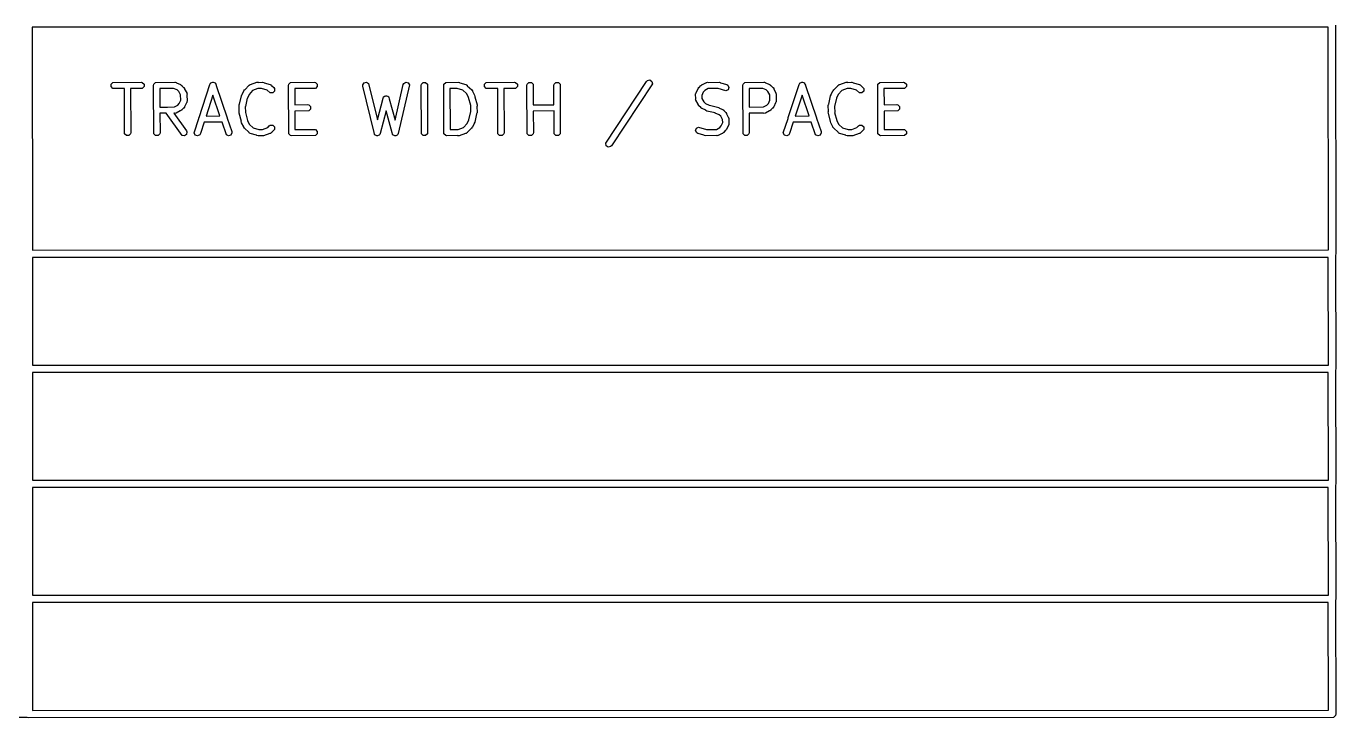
# Model space of a CAD drawing. Extents: x 138 to 258, y -115 to -93.
# Drawn here: x 236.41 to 258.1, y -114.59 to -103.14 of the extents above; entities that cross this region are included whole.
import ezdxf

# ---------------------------------------------------------------- set-up
doc = ezdxf.new("R2010")
doc.units = 0
doc.layers.add('BLACK', color=7, linetype='CONTINUOUS')

msp = doc.modelspace()

# ---------------------------------------------------------------- linework, layer by layer
at = {"layer": 'BLACK', "linetype": 'CONTINUOUS'}
for p, q in [((257.975173, -103.157271), (236.508775, -103.158578)), ((236.508775, -103.158578), (236.509853, -106.846207)), ((257.979823, -106.845103), (257.975173, -103.157271)), ((258.097326, -103.122593), (258.1021, -106.9086)), ((237.81401, -104.099579), (237.842878, -104.070711)), ((237.81401, -104.140403), (237.81401, -104.099579)), ((237.842878, -104.070711), (238.31033, -104.066651)), ((238.31033, -104.066651), (238.330742, -104.070711)), ((238.330742, -104.070711), (238.35961, -104.099579)), ((238.35961, -104.099579), (238.35961, -104.140403)), ((238.517763, -104.119991), (238.521823, -104.099579)), ((238.521823, -104.922723), (238.517763, -104.119991)), ((238.521823, -104.099579), (238.550691, -104.070711)), ((238.550691, -104.070711), (238.86913, -104.066651)), ((238.86913, -104.066651), (238.871749, -104.067172)), ((238.871749, -104.067172), (238.872911, -104.066785)), ((238.872911, -104.066785), (238.875352, -104.067888)), ((238.875352, -104.067888), (238.889542, -104.070711)), ((238.889542, -104.070711), (238.896095, -104.077264)), ((238.896095, -104.077264), (238.964017, -104.107964)), ((238.964017, -104.107964), (238.96405, -104.107965)), ((238.96405, -104.107965), (238.964083, -104.107994)), ((238.964083, -104.107994), (238.967491, -104.109535)), ((238.967491, -104.109535), (238.983932, -104.122295)), ((238.983932, -104.122295), (238.985575, -104.127225)), ((238.985575, -104.127225), (239.015656, -104.154141)), ((239.271083, -104.654185), (239.451834, -104.103123)), ((239.451834, -104.103123), (239.462141, -104.085043)), ((239.462141, -104.085043), (239.465706, -104.08326)), ((239.465706, -104.08326), (239.467489, -104.079695)), ((239.467489, -104.079695), (239.483532, -104.074347)), ((239.483532, -104.074347), (239.498656, -104.066785)), ((239.498656, -104.066785), (239.502437, -104.068045)), ((239.502437, -104.068045), (239.506218, -104.066785)), ((239.506218, -104.066785), (239.521341, -104.074347)), ((239.521341, -104.074347), (239.537385, -104.079695)), ((239.537385, -104.079695), (239.539167, -104.08326)), ((239.539167, -104.08326), (239.542733, -104.085043)), ((239.542733, -104.085043), (239.548346, -104.101616)), ((239.548346, -104.101616), (239.555643, -104.11621)), ((239.555643, -104.11621), (239.554484, -104.119741)), ((239.554484, -104.119741), (239.736361, -104.656757)), ((240.032555, -104.189366), (240.098026, -104.119527)), ((240.098026, -104.119527), (240.100247, -104.118042)), ((240.100247, -104.118042), (240.100795, -104.116948)), ((240.100795, -104.116948), (240.103209, -104.116063)), ((240.103209, -104.116063), (240.11533, -104.107965)), ((240.11533, -104.107965), (240.125319, -104.107964)), ((240.125319, -104.107964), (240.230635, -104.069388)), ((240.230635, -104.069388), (240.251284, -104.066785)), ((240.251284, -104.066785), (240.25661, -104.069448)), ((240.25661, -104.069448), (240.318168, -104.066815)), ((240.318168, -104.066815), (240.318229, -104.066785)), ((240.318229, -104.066785), (240.318309, -104.066809)), ((240.318309, -104.066809), (240.32201, -104.066651)), ((240.32201, -104.066651), (240.342422, -104.070711)), ((240.342422, -104.070711), (240.347223, -104.075512)), ((240.347223, -104.075512), (240.450637, -104.106641)), ((240.450637, -104.106641), (240.452959, -104.107964)), ((240.452959, -104.107964), (240.454183, -104.107965)), ((240.454183, -104.107965), (240.45633, -104.109886)), ((240.45633, -104.109886), (240.468718, -104.116948)), ((240.468718, -104.116948), (240.472357, -104.124227)), ((240.472357, -104.124227), (240.50874, -104.156781)), ((240.752963, -104.119991), (240.757023, -104.099579)), ((240.757023, -104.922723), (240.752963, -104.119991)), ((240.757023, -104.099579), (240.785891, -104.070711)), ((240.785891, -104.070711), (241.178837, -104.066651)), ((241.178837, -104.066651), (241.199249, -104.070711)), ((241.199249, -104.070711), (241.228117, -104.099579)), ((241.228117, -104.099579), (241.228117, -104.140403)), ((241.982995, -104.111548), (242.004392, -104.076779)), ((241.983774, -104.132346), (241.982995, -104.111548)), ((242.170996, -104.901848), (241.983774, -104.132346)), ((242.004392, -104.076779), (242.044106, -104.067323)), ((242.044106, -104.067323), (242.078875, -104.08872)), ((242.078875, -104.08872), (242.225548, -104.691561)), ((242.517965, -104.693161), (242.654334, -104.107636)), ((242.758891, -104.111548), (242.571845, -104.914666)), ((242.654334, -104.107636), (242.663011, -104.08872)), ((242.663011, -104.08872), (242.69778, -104.067323)), ((242.69778, -104.067323), (242.737494, -104.076779)), ((242.737494, -104.076779), (242.758891, -104.111548)), ((242.950909, -104.119991), (242.954969, -104.099579)), ((242.954969, -104.922723), (242.950909, -104.119991)), ((242.954969, -104.099579), (242.983837, -104.070711)), ((242.983837, -104.070711), (243.024661, -104.070711)), ((243.024661, -104.070711), (243.053529, -104.099579)), ((243.053529, -104.099579), (243.057589, -104.902311)), ((243.323442, -104.119991), (243.327502, -104.099579)), ((243.327502, -104.922723), (243.323442, -104.119991)), ((243.327502, -104.099579), (243.35637, -104.070711)), ((243.35637, -104.070711), (243.563049, -104.066651)), ((243.563049, -104.066651), (243.583461, -104.070711)), ((243.583461, -104.070711), (243.588262, -104.075512)), ((243.588262, -104.075512), (243.691676, -104.106641)), ((243.691676, -104.106641), (243.693997, -104.107964)), ((243.693997, -104.107964), (243.695222, -104.107964)), ((243.695222, -104.107964), (243.697122, -104.109745)), ((243.697122, -104.109745), (243.709757, -104.116948)), ((243.709757, -104.116948), (243.714126, -104.125686)), ((243.714126, -104.125686), (243.787033, -104.194034)), ((243.998062, -104.099579), (244.02693, -104.070711)), ((243.998062, -104.140403), (243.998062, -104.099579)), ((244.02693, -104.070711), (244.494382, -104.066651)), ((244.494382, -104.066651), (244.514794, -104.070711)), ((244.514794, -104.070711), (244.543662, -104.099579)), ((244.543662, -104.099579), (244.543662, -104.140403)), ((244.701815, -104.119991), (244.705875, -104.099579)), ((244.705875, -104.922723), (244.701815, -104.119991)), ((244.705875, -104.099579), (244.734743, -104.070711)), ((244.734743, -104.070711), (244.775567, -104.070711)), ((244.775567, -104.070711), (244.804435, -104.099579)), ((244.804435, -104.099579), (244.80617, -104.442623)), ((245.148855, -104.119991), (245.152915, -104.099579)), ((245.150471, -104.439633), (245.148855, -104.119991)), ((245.152915, -104.099579), (245.181783, -104.070711)), ((245.181783, -104.070711), (245.222607, -104.070711)), ((245.222607, -104.070711), (245.251475, -104.099579)), ((245.251475, -104.099579), (245.255535, -104.902311)), ((246.006695, -105.078226), (246.685199, -104.05315)), ((246.781907, -104.09309), (246.103403, -105.118166)), ((246.685199, -104.05315), (246.6999, -104.038419)), ((246.6999, -104.038419), (246.739933, -104.030412)), ((246.739933, -104.030412), (246.7739, -104.053057)), ((246.7739, -104.053057), (246.781907, -104.09309)), ((247.556388, -104.152558), (247.583304, -104.122477)), ((247.583304, -104.122477), (247.583365, -104.122295)), ((247.583365, -104.122295), (247.583566, -104.122184)), ((247.583566, -104.122184), (247.585944, -104.119527)), ((247.585944, -104.119527), (247.603248, -104.107964)), ((247.603248, -104.107964), (247.609425, -104.107964)), ((247.609425, -104.107964), (247.674312, -104.072282)), ((247.674312, -104.072282), (247.676889, -104.071576)), ((247.676889, -104.071576), (247.677755, -104.070711)), ((247.677755, -104.070711), (247.680225, -104.070662)), ((247.680225, -104.070662), (247.694385, -104.066785)), ((247.694385, -104.066785), (247.704582, -104.070184)), ((247.704582, -104.070184), (247.884434, -104.066651)), ((247.884434, -104.066651), (247.904846, -104.070711)), ((247.904846, -104.070711), (247.909647, -104.075512)), ((247.909647, -104.075512), (248.013061, -104.106641)), ((248.013061, -104.106641), (248.031142, -104.116948)), ((248.031142, -104.116948), (248.0494, -104.153463)), ((248.278134, -104.119991), (248.282194, -104.099579)), ((248.282194, -104.922723), (248.278134, -104.119991)), ((248.282194, -104.099579), (248.311062, -104.070711)), ((248.311062, -104.070711), (248.629501, -104.066651)), ((248.629501, -104.066651), (248.63212, -104.067172)), ((248.63212, -104.067172), (248.633282, -104.066785)), ((248.633282, -104.066785), (248.635723, -104.067888)), ((248.635723, -104.067888), (248.649913, -104.070711)), ((248.649913, -104.070711), (248.656466, -104.077264)), ((248.656466, -104.077264), (248.724388, -104.107964)), ((248.724388, -104.107964), (248.724421, -104.107965)), ((248.724421, -104.107965), (248.724454, -104.107994)), ((248.724454, -104.107994), (248.727862, -104.109535)), ((248.727862, -104.109535), (248.744303, -104.122295)), ((248.744303, -104.122295), (248.745946, -104.127225)), ((248.745946, -104.127225), (248.776027, -104.154141)), ((249.031454, -104.654185), (249.212205, -104.103123)), ((249.212205, -104.103123), (249.222512, -104.085043)), ((249.222512, -104.085043), (249.226077, -104.08326)), ((249.226077, -104.08326), (249.22786, -104.079695)), ((249.22786, -104.079695), (249.243903, -104.074347)), ((249.243903, -104.074347), (249.259027, -104.066785)), ((249.259027, -104.066785), (249.262808, -104.068045)), ((249.262808, -104.068045), (249.266589, -104.066785)), ((249.266589, -104.066785), (249.281712, -104.074347)), ((249.281712, -104.074347), (249.297756, -104.079695)), ((249.297756, -104.079695), (249.299538, -104.08326)), ((249.299538, -104.08326), (249.303104, -104.085043)), ((249.303104, -104.085043), (249.308717, -104.101616)), ((249.308717, -104.101616), (249.316014, -104.11621)), ((249.316014, -104.11621), (249.314855, -104.119741)), ((249.314855, -104.119741), (249.496732, -104.656757)), ((249.792926, -104.189366), (249.858397, -104.119527)), ((249.858397, -104.119527), (249.860618, -104.118042)), ((249.860618, -104.118042), (249.861166, -104.116948)), ((249.861166, -104.116948), (249.86358, -104.116063)), ((249.86358, -104.116063), (249.875701, -104.107965)), ((249.875701, -104.107965), (249.88569, -104.107964)), ((249.88569, -104.107964), (249.991006, -104.069388)), ((249.991006, -104.069388), (250.011655, -104.066785)), ((250.011655, -104.066785), (250.016981, -104.069448)), ((250.016981, -104.069448), (250.078539, -104.066815)), ((250.078539, -104.066815), (250.0786, -104.066785)), ((250.0786, -104.066785), (250.07868, -104.066809)), ((250.07868, -104.066809), (250.082381, -104.066651)), ((250.082381, -104.066651), (250.102793, -104.070711)), ((250.102793, -104.070711), (250.107594, -104.075512)), ((250.107594, -104.075512), (250.211008, -104.106641)), ((250.211008, -104.106641), (250.21333, -104.107964)), ((250.21333, -104.107964), (250.214554, -104.107965)), ((250.214554, -104.107965), (250.216701, -104.109886)), ((250.216701, -104.109886), (250.229089, -104.116948)), ((250.229089, -104.116948), (250.232728, -104.124227)), ((250.232728, -104.124227), (250.269111, -104.156781)), ((250.513334, -104.119991), (250.517394, -104.099579)), ((250.517394, -104.922723), (250.513334, -104.119991)), ((250.517394, -104.099579), (250.546262, -104.070711)), ((250.546262, -104.070711), (250.939208, -104.066651)), ((250.939208, -104.066651), (250.95962, -104.070711)), ((250.95962, -104.070711), (250.988488, -104.099579)), ((250.988488, -104.099579), (250.988488, -104.140403)), ((237.842878, -104.169271), (237.81401, -104.140403)), ((237.86329, -104.173331), (237.842878, -104.169271)), ((238.033732, -104.17185), (237.86329, -104.173331)), ((238.03753, -104.922723), (238.033732, -104.17185)), ((238.330742, -104.169271), (238.136451, -104.170958)), ((238.136451, -104.170958), (238.14015, -104.902311)), ((238.35961, -104.140403), (238.330742, -104.169271)), ((238.84987, -104.169776), (238.620752, -104.172697)), ((238.620752, -104.172697), (238.622304, -104.479584)), ((238.906256, -104.195263), (238.84987, -104.169776)), ((238.934266, -104.220325), (238.906256, -104.195263)), ((238.965025, -104.276261), (238.934266, -104.220325)), ((238.967689, -104.362981), (238.965025, -104.276261)), ((239.015656, -104.154141), (239.015839, -104.154202)), ((239.015839, -104.154202), (239.015949, -104.154403)), ((239.015949, -104.154403), (239.018607, -104.156781)), ((239.018607, -104.156781), (239.03017, -104.174086)), ((239.03017, -104.174086), (239.030169, -104.180262)), ((239.030169, -104.180262), (239.065852, -104.245149)), ((239.065852, -104.245149), (239.066557, -104.247726)), ((239.066557, -104.247726), (239.067423, -104.248592)), ((239.067423, -104.248592), (239.067502, -104.251175)), ((239.067502, -104.251175), (239.071349, -104.265222)), ((239.071349, -104.265222), (239.068222, -104.274603)), ((239.068222, -104.274603), (239.071483, -104.380764)), ((239.501128, -104.282409), (239.387589, -104.628562)), ((239.617559, -104.626186), (239.501128, -104.282409)), ((239.94118, -104.431128), (239.972236, -104.293321)), ((239.972236, -104.293321), (239.981125, -104.274503)), ((239.981125, -104.274503), (239.984275, -104.272612)), ((239.984275, -104.272612), (240.011957, -104.211373)), ((240.011957, -104.211339), (240.011987, -104.211306)), ((240.011957, -104.211373), (240.011957, -104.211339)), ((240.011987, -104.211306), (240.013529, -104.207896)), ((240.013529, -104.207896), (240.026289, -104.191455)), ((240.026289, -104.191455), (240.032555, -104.189366)), ((240.06874, -104.333916), (240.038477, -104.468208)), ((240.071692, -104.330113), (240.06874, -104.333916)), ((240.099243, -104.269158), (240.071692, -104.330113)), ((240.158871, -104.205553), (240.099243, -104.269158)), ((240.247073, -104.173245), (240.158871, -104.205553)), ((240.247503, -104.173331), (240.247073, -104.173245)), ((240.305932, -104.170831), (240.247503, -104.173331)), ((240.4011, -104.199477), (240.305932, -104.170831)), ((240.450609, -104.243777), (240.4011, -104.199477)), ((240.491435, -104.243778), (240.450609, -104.243777)), ((240.520302, -104.214911), (240.491435, -104.243778)), ((240.50874, -104.156781), (240.520303, -104.174086)), ((240.520303, -104.174086), (240.520302, -104.214911)), ((241.199249, -104.169271), (240.855953, -104.172818)), ((240.855953, -104.172818), (240.857315, -104.442212)), ((241.228117, -104.140403), (241.199249, -104.169271)), ((242.225548, -104.691561), (242.319404, -104.329768)), ((242.319404, -104.329768), (242.328586, -104.311091)), ((242.328586, -104.311091), (242.334879, -104.307447)), ((242.334879, -104.307447), (242.338523, -104.301154)), ((242.338523, -104.301154), (242.351921, -104.297581)), ((242.351921, -104.297581), (242.363918, -104.290636)), ((242.363918, -104.290636), (242.370942, -104.292509)), ((242.370942, -104.292509), (242.377968, -104.290636)), ((242.377968, -104.290636), (242.389966, -104.297582)), ((242.389966, -104.297582), (242.403363, -104.301155)), ((242.403363, -104.301155), (242.407005, -104.307447)), ((242.407005, -104.307447), (242.4133, -104.311091)), ((242.4133, -104.311091), (242.417058, -104.32481)), ((242.417058, -104.32481), (242.423818, -104.336486)), ((242.423818, -104.336486), (242.422085, -104.343163)), ((242.422085, -104.343163), (242.517965, -104.693161)), ((243.54518, -104.170022), (243.42643, -104.172355)), ((243.42643, -104.172355), (243.429865, -104.851587)), ((243.546182, -104.170594), (243.54518, -104.170022)), ((243.641802, -104.199376), (243.546182, -104.170594)), ((243.701546, -104.255385), (243.641802, -104.199376)), ((243.701607, -104.255605), (243.701546, -104.255385)), ((243.734651, -104.315696), (243.701607, -104.255605)), ((243.734822, -104.319195), (243.734651, -104.315696)), ((243.771217, -104.451574), (243.734822, -104.319195)), ((243.787033, -104.194034), (243.798596, -104.211338)), ((243.798596, -104.211338), (243.798596, -104.217516)), ((243.798596, -104.217516), (243.834278, -104.282404)), ((243.834278, -104.282404), (243.839775, -104.302477)), ((243.839775, -104.302477), (243.838318, -104.306845)), ((243.838318, -104.306845), (243.875569, -104.442334)), ((244.02693, -104.169271), (243.998062, -104.140403)), ((244.047342, -104.173331), (244.02693, -104.169271)), ((244.217784, -104.17185), (244.047342, -104.173331)), ((244.221582, -104.922723), (244.217784, -104.17185)), ((244.514794, -104.169271), (244.320503, -104.170958)), ((244.320503, -104.170958), (244.324202, -104.902311)), ((244.543662, -104.140403), (244.514794, -104.169271)), ((247.495814, -104.269004), (247.496335, -104.266383)), ((247.498797, -104.338744), (247.495814, -104.269004)), ((247.495948, -104.265222), (247.497052, -104.262779)), ((247.496335, -104.266383), (247.495948, -104.265222)), ((247.495948, -104.347292), (247.498797, -104.338744)), ((247.499757, -104.361203), (247.495948, -104.347292)), ((247.497052, -104.262779), (247.499874, -104.248592)), ((247.499874, -104.248592), (247.506426, -104.242039)), ((247.506426, -104.242039), (247.537127, -104.174119)), ((247.537127, -104.174085), (247.537158, -104.174049)), ((247.537127, -104.174119), (247.537127, -104.174085)), ((247.537158, -104.174049), (247.538698, -104.170644)), ((247.538698, -104.170644), (247.551458, -104.154202)), ((247.551458, -104.154202), (247.556388, -104.152558)), ((247.624427, -104.231875), (247.600027, -104.285856)), ((247.600027, -104.285856), (247.602176, -104.336081)), ((247.602176, -104.336081), (247.63303, -104.39219)), ((247.649488, -104.203867), (247.624427, -104.231875)), ((247.705273, -104.173191), (247.649488, -104.203867)), ((247.866565, -104.170022), (247.705273, -104.173191)), ((247.867567, -104.170594), (247.866565, -104.170022)), ((247.999975, -104.21045), (247.867567, -104.170594)), ((248.03649, -104.192192), (247.999975, -104.21045)), ((248.0494, -104.153463), (248.03649, -104.192192)), ((248.610241, -104.169776), (248.381123, -104.172697)), ((248.381123, -104.172697), (248.382675, -104.479584)), ((248.666627, -104.195263), (248.610241, -104.169776)), ((248.694637, -104.220325), (248.666627, -104.195263)), ((248.725396, -104.276261), (248.694637, -104.220325)), ((248.72806, -104.362981), (248.725396, -104.276261)), ((248.776027, -104.154141), (248.77621, -104.154202)), ((248.77621, -104.154202), (248.77632, -104.154403)), ((248.77632, -104.154403), (248.778978, -104.156781)), ((248.778978, -104.156781), (248.790541, -104.174086)), ((248.790541, -104.174086), (248.79054, -104.180262)), ((248.79054, -104.180262), (248.826223, -104.245149)), ((248.826223, -104.245149), (248.826928, -104.247726)), ((248.826928, -104.247726), (248.827794, -104.248592)), ((248.827794, -104.248592), (248.827873, -104.251175)), ((248.827873, -104.251175), (248.83172, -104.265222)), ((248.83172, -104.265222), (248.828593, -104.274603)), ((248.828593, -104.274603), (248.831854, -104.380764)), ((249.261499, -104.282409), (249.14796, -104.628562)), ((249.37793, -104.626186), (249.261499, -104.282409)), ((249.701551, -104.431128), (249.732607, -104.293321)), ((249.732607, -104.293321), (249.741496, -104.274503)), ((249.741496, -104.274503), (249.744646, -104.272612)), ((249.744646, -104.272612), (249.772328, -104.211373)), ((249.772328, -104.211339), (249.772358, -104.211306)), ((249.772328, -104.211373), (249.772328, -104.211339)), ((249.772358, -104.211306), (249.7739, -104.207896)), ((249.7739, -104.207896), (249.78666, -104.191455)), ((249.78666, -104.191455), (249.792926, -104.189366)), ((249.829111, -104.333916), (249.798848, -104.468208)), ((249.832063, -104.330113), (249.829111, -104.333916)), ((249.859614, -104.269158), (249.832063, -104.330113)), ((249.919242, -104.205553), (249.859614, -104.269158)), ((250.007444, -104.173245), (249.919242, -104.205553)), ((250.007874, -104.173331), (250.007444, -104.173245)), ((250.066303, -104.170831), (250.007874, -104.173331)), ((250.161471, -104.199477), (250.066303, -104.170831)), ((250.21098, -104.243777), (250.161471, -104.199477)), ((250.251806, -104.243778), (250.21098, -104.243777)), ((250.280673, -104.214911), (250.251806, -104.243778)), ((250.269111, -104.156781), (250.280674, -104.174086)), ((250.280674, -104.174086), (250.280673, -104.214911)), ((250.95962, -104.169271), (250.616324, -104.172818)), ((250.616324, -104.172818), (250.617686, -104.442212)), ((250.988488, -104.140403), (250.95962, -104.169271)), ((238.622304, -104.479584), (238.745382, -104.478015)), ((238.745382, -104.478015), (238.745832, -104.477701)), ((238.745832, -104.477701), (238.747465, -104.477989)), ((238.747465, -104.477989), (238.862114, -104.476527)), ((238.862114, -104.476527), (238.917809, -104.4459)), ((238.957871, -104.541804), (238.892985, -104.577487)), ((238.917809, -104.4459), (238.942869, -104.417892)), ((238.942869, -104.417892), (238.967689, -104.362981)), ((238.96405, -104.541804), (238.957871, -104.541804)), ((238.981354, -104.530241), (238.96405, -104.541804)), ((238.983733, -104.527581), (238.981354, -104.530241)), ((238.983933, -104.527472), (238.983733, -104.527581)), ((238.983993, -104.527291), (238.983933, -104.527472)), ((239.010908, -104.49721), (238.983993, -104.527291)), ((239.015839, -104.495567), (239.010908, -104.49721)), ((239.028599, -104.479125), (239.015839, -104.495567)), ((239.030138, -104.475719), (239.028599, -104.479125)), ((239.03017, -104.475684), (239.030138, -104.475719)), ((239.060869, -104.407729), (239.03017, -104.475649)), ((239.03017, -104.475649), (239.03017, -104.475684)), ((239.067423, -104.401176), (239.060869, -104.407729)), ((239.070245, -104.386986), (239.067423, -104.401176)), ((239.071349, -104.384545), (239.070245, -104.386986)), ((239.071483, -104.380764), (239.070961, -104.383383)), ((239.070961, -104.383383), (239.071349, -104.384545)), ((239.93339, -104.455271), (239.93745, -104.434859)), ((239.936454, -104.555041), (239.93339, -104.455271)), ((239.933971, -104.559181), (239.936454, -104.555041)), ((239.934983, -104.579968), (239.933971, -104.559181)), ((239.93745, -104.434859), (239.94118, -104.431128)), ((240.038477, -104.468208), (240.037122, -104.471075)), ((240.037122, -104.471075), (240.04007, -104.567031)), ((240.04007, -104.567031), (240.039334, -104.570727)), ((240.857315, -104.442212), (241.067077, -104.439184)), ((241.087489, -104.541804), (240.857836, -104.545119)), ((240.857836, -104.545119), (240.859389, -104.852271)), ((241.067077, -104.439184), (241.087489, -104.443244)), ((241.087489, -104.443244), (241.116357, -104.472112)), ((241.116357, -104.512936), (241.087489, -104.541804)), ((241.116357, -104.472112), (241.116357, -104.512936)), ((242.370265, -104.54292), (242.273468, -104.916055)), ((242.469007, -104.903369), (242.370265, -104.54292)), ((243.741811, -104.688386), (243.772075, -104.554094)), ((243.770482, -104.455271), (243.771217, -104.451574)), ((243.773429, -104.551226), (243.770482, -104.455271)), ((243.772075, -104.554094), (243.773429, -104.551226)), ((243.877162, -104.567031), (243.873102, -104.587443)), ((243.876581, -104.463121), (243.874097, -104.46726)), ((243.874097, -104.46726), (243.877162, -104.567031)), ((243.875569, -104.442334), (243.876581, -104.463121)), ((244.80617, -104.442623), (245.150471, -104.439633)), ((245.150991, -104.542426), (244.806689, -104.545416)), ((244.806689, -104.545416), (244.808495, -104.902311)), ((245.152915, -104.922723), (245.150991, -104.542426)), ((247.499874, -104.363923), (247.499757, -104.361203)), ((247.500739, -104.364788), (247.499874, -104.363923)), ((247.501445, -104.367365), (247.500739, -104.364788)), ((247.537127, -104.432253), (247.501445, -104.367365)), ((247.537128, -104.438431), (247.537127, -104.432253)), ((247.54869, -104.455736), (247.537128, -104.438431)), ((247.551349, -104.458115), (247.54869, -104.455736)), ((247.551458, -104.458313), (247.551349, -104.458115)), ((247.551636, -104.458372), (247.551458, -104.458313)), ((247.581721, -104.48529), (247.551636, -104.458372)), ((247.583365, -104.49022), (247.581721, -104.48529)), ((247.599807, -104.50298), (247.583365, -104.49022)), ((247.603214, -104.50452), (247.599807, -104.50298)), ((247.603249, -104.504551), (247.603214, -104.50452)), ((247.603282, -104.50455), (247.603249, -104.504551)), ((247.664521, -104.532231), (247.603282, -104.50455)), ((247.63303, -104.39219), (247.661039, -104.41725)), ((247.661039, -104.41725), (247.722021, -104.444815)), ((247.666412, -104.535382), (247.664521, -104.532231)), ((247.68523, -104.544271), (247.666412, -104.535382)), ((247.819523, -104.574535), (247.68523, -104.544271)), ((247.722021, -104.444815), (247.725824, -104.447766)), ((247.725824, -104.447766), (247.860118, -104.478031)), ((247.860118, -104.478031), (247.878936, -104.48692)), ((247.878936, -104.48692), (247.880826, -104.49007)), ((247.880826, -104.49007), (247.942065, -104.517751)), ((247.942065, -104.517751), (247.942099, -104.517751)), ((247.942099, -104.517751), (247.942133, -104.517781)), ((247.942133, -104.517781), (247.945541, -104.519322)), ((247.945541, -104.519322), (247.961983, -104.532082)), ((247.961983, -104.532082), (247.963626, -104.537012)), ((247.963626, -104.537012), (247.993707, -104.563927)), ((247.993707, -104.563927), (247.99389, -104.563988)), ((247.99389, -104.563988), (247.994, -104.564189)), ((247.994, -104.564189), (247.996657, -104.566566)), ((247.996657, -104.566566), (248.00822, -104.58387)), ((248.382675, -104.479584), (248.622485, -104.476527)), ((248.622485, -104.476527), (248.67818, -104.4459)), ((248.718242, -104.541804), (248.653356, -104.577487)), ((248.67818, -104.4459), (248.70324, -104.417892)), ((248.70324, -104.417892), (248.72806, -104.362981)), ((248.724421, -104.541804), (248.718242, -104.541804)), ((248.741725, -104.530241), (248.724421, -104.541804)), ((248.744104, -104.527581), (248.741725, -104.530241)), ((248.744304, -104.527472), (248.744104, -104.527581)), ((248.744364, -104.527291), (248.744304, -104.527472)), ((248.771279, -104.49721), (248.744364, -104.527291)), ((248.77621, -104.495567), (248.771279, -104.49721)), ((248.78897, -104.479125), (248.77621, -104.495567)), ((248.790509, -104.475719), (248.78897, -104.479125)), ((248.790541, -104.475684), (248.790509, -104.475719)), ((248.82124, -104.407729), (248.790541, -104.475649)), ((248.790541, -104.475649), (248.790541, -104.475684)), ((248.827794, -104.401176), (248.82124, -104.407729)), ((248.830616, -104.386986), (248.827794, -104.401176)), ((248.83172, -104.384545), (248.830616, -104.386986)), ((248.831854, -104.380764), (248.831332, -104.383383)), ((248.831332, -104.383383), (248.83172, -104.384545)), ((249.693761, -104.455271), (249.697821, -104.434859)), ((249.696825, -104.555041), (249.693761, -104.455271)), ((249.694342, -104.559181), (249.696825, -104.555041)), ((249.695354, -104.579968), (249.694342, -104.559181)), ((249.697821, -104.434859), (249.701551, -104.431128)), ((249.798848, -104.468208), (249.797493, -104.471075)), ((249.797493, -104.471075), (249.800441, -104.567031)), ((249.800441, -104.567031), (249.799705, -104.570727)), ((250.617686, -104.442212), (250.827448, -104.439184)), ((250.84786, -104.541804), (250.618207, -104.545119)), ((250.618207, -104.545119), (250.61976, -104.852271)), ((250.827448, -104.439184), (250.84786, -104.443244)), ((250.84786, -104.443244), (250.876728, -104.472112)), ((250.876728, -104.512936), (250.84786, -104.541804)), ((250.876728, -104.472112), (250.876728, -104.512936)), ((238.728459, -104.581111), (238.622825, -104.582458)), ((238.622825, -104.582458), (238.624443, -104.902311)), ((238.989477, -104.947293), (238.728459, -104.581111)), ((238.86218, -104.579406), (238.853554, -104.579516)), ((238.853554, -104.579516), (239.061841, -104.871722)), ((238.872912, -104.582984), (238.86218, -104.579406)), ((238.887136, -104.579088), (238.872912, -104.582984)), ((238.889542, -104.579058), (238.887136, -104.579088)), ((238.890407, -104.578192), (238.889542, -104.579058)), ((238.892985, -104.577487), (238.890407, -104.578192)), ((239.188457, -104.906092), (239.26689, -104.666969)), ((239.26689, -104.658379), (239.271083, -104.654185)), ((239.26689, -104.666969), (239.26689, -104.658379)), ((239.353745, -104.731742), (239.292266, -104.919179)), ((239.652264, -104.728658), (239.353745, -104.731742)), ((239.387589, -104.628562), (239.617559, -104.626186)), ((239.722914, -104.93726), (239.652264, -104.728658)), ((239.736361, -104.656757), (239.737983, -104.658379)), ((239.737983, -104.658379), (239.737983, -104.661545)), ((239.737983, -104.661545), (239.813813, -104.885444)), ((239.972233, -104.715457), (239.934983, -104.579968)), ((239.970777, -104.719826), (239.972233, -104.715457)), ((239.976274, -104.739899), (239.970777, -104.719826)), ((240.011957, -104.804785), (239.976274, -104.739899)), ((240.039334, -104.570727), (240.07573, -104.703107)), ((240.07573, -104.703107), (240.0759, -104.706604)), ((240.0759, -104.706604), (240.108946, -104.766697)), ((240.108946, -104.766697), (240.109006, -104.766916)), ((240.109006, -104.766916), (240.16875, -104.822925)), ((240.433305, -104.790088), (240.450609, -104.778525)), ((240.450609, -104.778525), (240.491435, -104.778524)), ((240.491435, -104.778524), (240.520302, -104.807391)), ((243.651681, -104.816747), (243.711309, -104.753142)), ((243.711309, -104.753142), (243.73886, -104.69219)), ((243.73886, -104.69219), (243.741811, -104.688386)), ((243.826276, -104.749689), (243.798596, -104.810929)), ((243.829427, -104.747799), (243.826276, -104.749689)), ((243.838316, -104.728981), (243.829427, -104.747799)), ((243.869371, -104.591173), (243.838316, -104.728981)), ((243.873102, -104.587443), (243.869371, -104.591173)), ((247.823327, -104.577487), (247.819523, -104.574535)), ((247.884306, -104.60505), (247.823327, -104.577487)), ((247.912317, -104.630112), (247.884306, -104.60505)), ((247.943171, -104.68622), (247.912317, -104.630112)), ((247.92092, -104.790426), (247.94532, -104.736445)), ((247.94532, -104.736445), (247.943171, -104.68622)), ((248.00822, -104.58387), (248.00822, -104.590047)), ((248.00822, -104.590047), (248.043903, -104.654937)), ((248.038921, -104.780262), (248.008221, -104.848182)), ((248.045474, -104.77371), (248.038921, -104.780262)), ((248.043903, -104.654937), (248.044608, -104.657513)), ((248.044608, -104.657513), (248.045474, -104.658379)), ((248.045474, -104.658379), (248.04559, -104.661098)), ((248.048295, -104.759522), (248.045474, -104.77371)), ((248.04559, -104.661098), (248.0494, -104.67501)), ((248.0494, -104.67501), (248.04655, -104.683556)), ((248.04655, -104.683556), (248.049534, -104.753298)), ((248.0494, -104.75708), (248.048295, -104.759522)), ((248.049534, -104.753298), (248.049012, -104.755918)), ((248.049012, -104.755918), (248.0494, -104.75708)), ((248.622551, -104.579406), (248.383196, -104.582458)), ((248.383196, -104.582458), (248.384814, -104.902311)), ((248.633283, -104.582984), (248.622551, -104.579406)), ((248.647507, -104.579088), (248.633283, -104.582984)), ((248.649913, -104.579058), (248.647507, -104.579088)), ((248.650778, -104.578192), (248.649913, -104.579058)), ((248.653356, -104.577487), (248.650778, -104.578192)), ((248.948828, -104.906092), (249.027261, -104.666969)), ((249.027261, -104.658379), (249.031454, -104.654185)), ((249.027261, -104.666969), (249.027261, -104.658379)), ((249.114116, -104.731742), (249.052637, -104.919179)), ((249.412635, -104.728658), (249.114116, -104.731742)), ((249.14796, -104.628562), (249.37793, -104.626186)), ((249.483285, -104.93726), (249.412635, -104.728658)), ((249.496732, -104.656757), (249.498354, -104.658379)), ((249.498354, -104.658379), (249.498354, -104.661545)), ((249.498354, -104.661545), (249.574184, -104.885444)), ((249.732604, -104.715457), (249.695354, -104.579968)), ((249.731148, -104.719826), (249.732604, -104.715457)), ((249.736645, -104.739899), (249.731148, -104.719826)), ((249.772328, -104.804785), (249.736645, -104.739899)), ((249.799705, -104.570727), (249.836101, -104.703107)), ((249.836101, -104.703107), (249.836271, -104.706604)), ((249.836271, -104.706604), (249.869317, -104.766697)), ((249.869317, -104.766697), (249.869377, -104.766916)), ((249.869377, -104.766916), (249.929121, -104.822925)), ((250.193676, -104.790088), (250.21098, -104.778525)), ((250.21098, -104.778525), (250.251806, -104.778524)), ((250.251806, -104.778524), (250.280673, -104.807391)), ((238.066398, -104.951591), (238.03753, -104.922723)), ((238.107222, -104.951591), (238.066398, -104.951591)), ((238.13609, -104.922723), (238.107222, -104.951591)), ((238.14015, -104.902311), (238.13609, -104.922723)), ((238.550691, -104.951591), (238.521823, -104.922723)), ((238.591515, -104.951591), (238.550691, -104.951591)), ((238.620383, -104.922723), (238.591515, -104.951591)), ((238.624443, -104.902311), (238.620383, -104.922723)), ((239.029681, -104.954388), (238.989477, -104.947293)), ((239.063125, -104.930977), (239.029681, -104.954388)), ((239.061841, -104.871722), (239.07022, -104.890773)), ((239.07022, -104.890773), (239.063125, -104.930977)), ((239.206715, -104.942607), (239.188457, -104.906092)), ((239.245444, -104.955517), (239.206715, -104.942607)), ((239.281959, -104.937259), (239.245444, -104.955517)), ((239.292266, -104.919179), (239.281959, -104.937259)), ((239.759429, -104.955517), (239.722914, -104.93726)), ((239.798158, -104.942608), (239.759429, -104.955517)), ((239.816416, -104.906092), (239.798158, -104.942608)), ((239.813813, -104.885444), (239.816416, -104.906092)), ((240.011957, -104.810963), (240.011957, -104.804785)), ((240.02352, -104.828268), (240.011957, -104.810963)), ((240.096424, -104.896614), (240.02352, -104.828268)), ((240.100795, -104.905354), (240.096424, -104.896614)), ((240.113431, -104.912557), (240.100795, -104.905354)), ((240.11533, -104.914337), (240.113431, -104.912557)), ((240.116553, -104.914337), (240.11533, -104.914337)), ((240.118876, -104.915661), (240.116553, -104.914337)), ((240.222289, -104.946789), (240.118876, -104.915661)), ((240.16875, -104.822925), (240.26358, -104.85147)), ((240.227091, -104.951591), (240.222289, -104.946789)), ((240.247503, -104.955651), (240.227091, -104.951591)), ((240.251203, -104.955492), (240.247503, -104.955651)), ((240.251284, -104.955517), (240.251203, -104.955492)), ((240.251344, -104.955486), (240.251284, -104.955517)), ((240.312902, -104.952853), (240.251344, -104.955486)), ((240.26358, -104.85147), (240.32201, -104.848971)), ((240.318229, -104.955517), (240.312902, -104.952853)), ((240.338877, -104.952914), (240.318229, -104.955517)), ((240.32201, -104.848971), (240.322439, -104.849056)), ((240.322439, -104.849056), (240.40887, -104.817396)), ((240.444193, -104.914337), (240.338877, -104.952914)), ((240.40887, -104.817396), (240.433305, -104.790088)), ((240.454183, -104.914337), (240.444193, -104.914337)), ((240.466305, -104.906237), (240.454183, -104.914337)), ((240.468718, -104.905354), (240.466305, -104.906237)), ((240.469264, -104.90426), (240.468718, -104.905354)), ((240.471488, -104.902775), (240.469264, -104.90426)), ((240.520303, -104.848216), (240.471488, -104.902775)), ((240.520302, -104.807391), (240.520303, -104.848216)), ((240.785891, -104.951591), (240.757023, -104.922723)), ((240.806303, -104.955651), (240.785891, -104.951591)), ((241.199249, -104.951591), (240.806303, -104.955651)), ((240.859389, -104.852271), (241.178837, -104.848971)), ((241.178837, -104.848971), (241.199249, -104.853031)), ((241.199249, -104.853031), (241.228117, -104.881899)), ((241.228117, -104.922723), (241.199249, -104.951591)), ((241.228117, -104.881899), (241.228117, -104.922723)), ((242.169054, -104.909336), (242.170996, -104.901848)), ((242.175546, -104.92055), (242.169054, -104.909336)), ((242.178717, -104.933582), (242.175546, -104.92055)), ((242.185511, -104.937763), (242.178717, -104.933582)), ((242.189509, -104.944668), (242.185511, -104.937763)), ((242.202253, -104.948066), (242.189509, -104.944668)), ((242.213486, -104.954979), (242.202253, -104.948066)), ((242.221247, -104.953131), (242.213486, -104.954979)), ((242.228954, -104.955186), (242.221247, -104.953131)), ((242.240367, -104.948578), (242.228954, -104.955186)), ((242.2532, -104.945523), (242.240367, -104.948578)), ((242.257381, -104.938728), (242.2532, -104.945523)), ((242.264286, -104.934731), (242.257381, -104.938728)), ((242.273468, -104.916055), (242.264286, -104.934731)), ((242.467288, -104.910754), (242.469007, -104.903369)), ((242.474033, -104.921714), (242.467288, -104.910754)), ((242.477599, -104.934731), (242.474033, -104.921714)), ((242.484503, -104.938728), (242.477599, -104.934731)), ((242.488685, -104.945523), (242.484503, -104.938728)), ((242.501517, -104.948578), (242.488685, -104.945523)), ((242.512931, -104.955186), (242.501517, -104.948578)), ((242.520637, -104.953131), (242.512931, -104.955186)), ((242.528399, -104.954979), (242.520637, -104.953131)), ((242.539631, -104.948066), (242.528399, -104.954979)), ((242.552376, -104.944668), (242.539631, -104.948066)), ((242.556373, -104.937763), (242.552376, -104.944668)), ((242.563168, -104.933582), (242.556373, -104.937763)), ((242.571845, -104.914666), (242.563168, -104.933582)), ((242.983837, -104.951591), (242.954969, -104.922723)), ((243.024661, -104.951591), (242.983837, -104.951591)), ((243.053529, -104.922723), (243.024661, -104.951591)), ((243.057589, -104.902311), (243.053529, -104.922723)), ((243.35637, -104.951591), (243.327502, -104.922723)), ((243.376782, -104.955651), (243.35637, -104.951591)), ((243.552627, -104.952196), (243.376782, -104.955651)), ((243.429865, -104.851587), (243.563049, -104.848971)), ((243.559268, -104.955517), (243.552627, -104.952196)), ((243.579916, -104.952914), (243.559268, -104.955517)), ((243.563049, -104.848971), (243.563478, -104.849056)), ((243.563478, -104.849056), (243.651681, -104.816747)), ((243.68523, -104.914338), (243.579916, -104.952914)), ((243.695222, -104.914338), (243.68523, -104.914338)), ((243.707343, -104.906238), (243.695222, -104.914338)), ((243.709757, -104.905354), (243.707343, -104.906238)), ((243.710304, -104.904259), (243.709757, -104.905354)), ((243.712526, -104.902775), (243.710304, -104.904259)), ((243.777997, -104.832936), (243.712526, -104.902775)), ((243.784265, -104.830847), (243.777997, -104.832936)), ((243.797025, -104.814405), (243.784265, -104.830847)), ((243.798565, -104.810996), (243.797025, -104.814405)), ((243.798596, -104.810964), (243.798565, -104.810996)), ((243.798596, -104.810929), (243.798596, -104.810964)), ((244.25045, -104.951591), (244.221582, -104.922723)), ((244.291274, -104.951591), (244.25045, -104.951591)), ((244.320142, -104.922723), (244.291274, -104.951591)), ((244.324202, -104.902311), (244.320142, -104.922723)), ((244.734743, -104.951591), (244.705875, -104.922723)), ((244.775567, -104.951591), (244.734743, -104.951591)), ((244.804435, -104.922723), (244.775567, -104.951591)), ((244.808495, -104.902311), (244.804435, -104.922723)), ((245.181783, -104.951591), (245.152915, -104.922723)), ((245.222607, -104.951591), (245.181783, -104.951591)), ((245.251475, -104.922723), (245.222607, -104.951591)), ((245.255535, -104.902311), (245.251475, -104.922723)), ((247.495948, -104.868839), (247.508858, -104.83011)), ((247.514206, -104.905354), (247.495948, -104.868839)), ((247.508858, -104.83011), (247.545373, -104.811852)), ((247.532287, -104.915661), (247.514206, -104.905354)), ((247.6357, -104.946789), (247.532287, -104.915661)), ((247.545373, -104.811852), (247.677781, -104.851708)), ((247.640502, -104.951591), (247.6357, -104.946789)), ((247.660914, -104.955651), (247.640502, -104.951591)), ((247.840765, -104.952117), (247.660914, -104.955651)), ((247.677781, -104.851708), (247.678782, -104.852279)), ((247.678782, -104.852279), (247.840074, -104.84911)), ((247.840074, -104.84911), (247.89586, -104.818433)), ((247.850963, -104.955517), (247.840765, -104.952117)), ((247.865121, -104.951639), (247.850963, -104.955517)), ((247.867593, -104.951591), (247.865121, -104.951639)), ((247.868458, -104.950725), (247.867593, -104.951591)), ((247.871035, -104.95002), (247.868458, -104.950725)), ((247.935922, -104.914338), (247.871035, -104.95002)), ((247.89586, -104.818433), (247.92092, -104.790426)), ((247.9421, -104.914338), (247.935922, -104.914338)), ((247.959404, -104.902775), (247.9421, -104.914338)), ((247.961781, -104.900117), (247.959404, -104.902775)), ((247.961983, -104.900007), (247.961781, -104.900117)), ((247.962043, -104.899824), (247.961983, -104.900007)), ((247.988959, -104.869743), (247.962043, -104.899824)), ((247.99389, -104.8681), (247.988959, -104.869743)), ((248.00665, -104.851658), (247.99389, -104.8681)), ((248.008189, -104.848252), (248.00665, -104.851658)), ((248.008221, -104.848217), (248.008189, -104.848252)), ((248.008221, -104.848182), (248.008221, -104.848217)), ((248.311062, -104.951591), (248.282194, -104.922723)), ((248.351886, -104.951591), (248.311062, -104.951591)), ((248.380754, -104.922723), (248.351886, -104.951591)), ((248.384814, -104.902311), (248.380754, -104.922723)), ((248.967086, -104.942607), (248.948828, -104.906092)), ((249.005815, -104.955517), (248.967086, -104.942607)), ((249.04233, -104.937259), (249.005815, -104.955517)), ((249.052637, -104.919179), (249.04233, -104.937259)), ((249.5198, -104.955517), (249.483285, -104.93726)), ((249.558529, -104.942608), (249.5198, -104.955517)), ((249.576787, -104.906092), (249.558529, -104.942608)), ((249.574184, -104.885444), (249.576787, -104.906092)), ((249.772328, -104.810963), (249.772328, -104.804785)), ((249.783891, -104.828268), (249.772328, -104.810963)), ((249.856795, -104.896614), (249.783891, -104.828268)), ((249.861166, -104.905354), (249.856795, -104.896614)), ((249.873802, -104.912557), (249.861166, -104.905354)), ((249.875701, -104.914337), (249.873802, -104.912557)), ((249.876924, -104.914337), (249.875701, -104.914337)), ((249.879247, -104.915661), (249.876924, -104.914337)), ((249.98266, -104.946789), (249.879247, -104.915661)), ((249.929121, -104.822925), (250.023951, -104.85147)), ((249.987462, -104.951591), (249.98266, -104.946789)), ((250.007874, -104.955651), (249.987462, -104.951591)), ((250.011574, -104.955492), (250.007874, -104.955651)), ((250.011655, -104.955517), (250.011574, -104.955492)), ((250.011715, -104.955486), (250.011655, -104.955517)), ((250.073273, -104.952853), (250.011715, -104.955486)), ((250.023951, -104.85147), (250.082381, -104.848971)), ((250.0786, -104.955517), (250.073273, -104.952853)), ((250.099248, -104.952914), (250.0786, -104.955517)), ((250.082381, -104.848971), (250.08281, -104.849056)), ((250.08281, -104.849056), (250.169241, -104.817396)), ((250.204564, -104.914337), (250.099248, -104.952914)), ((250.169241, -104.817396), (250.193676, -104.790088)), ((250.214554, -104.914337), (250.204564, -104.914337)), ((250.226676, -104.906237), (250.214554, -104.914337)), ((250.229089, -104.905354), (250.226676, -104.906237)), ((250.229635, -104.90426), (250.229089, -104.905354)), ((250.231859, -104.902775), (250.229635, -104.90426)), ((250.280674, -104.848216), (250.231859, -104.902775)), ((250.280673, -104.807391), (250.280674, -104.848216)), ((250.546262, -104.951591), (250.517394, -104.922723)), ((250.566674, -104.955651), (250.546262, -104.951591)), ((250.95962, -104.951591), (250.566674, -104.955651)), ((250.61976, -104.852271), (250.939208, -104.848971)), ((250.939208, -104.848971), (250.95962, -104.853031)), ((250.95962, -104.853031), (250.988488, -104.881899)), ((250.988488, -104.922723), (250.95962, -104.951591)), ((250.988488, -104.881899), (250.988488, -104.922723)), ((246.014702, -105.118259), (246.006695, -105.078226)), ((246.048669, -105.140904), (246.014702, -105.118259)), ((246.088702, -105.132897), (246.048669, -105.140904)), ((246.103403, -105.118166), (246.088702, -105.132897)), ((236.509853, -106.846207), (257.979823, -106.845103)), ((258.1021, -106.9086), (258.097386, -106.932295)), ((258.097386, -106.932295), (258.1021, -108.8136)), ((257.975247, -106.96727), (236.509889, -106.968374)), ((236.509889, -106.968374), (236.51041, -108.751207)), ((257.979714, -108.750103), (257.975247, -106.96727)), ((236.51041, -108.751207), (257.979714, -108.750103)), ((257.975247, -108.87227), (236.510446, -108.873374)), ((236.510446, -108.873374), (236.510967, -110.656207)), ((257.979714, -110.655103), (257.975247, -108.87227)), ((258.1021, -108.8136), (258.097386, -108.837295)), ((258.097386, -108.837295), (258.1021, -110.7186)), ((236.510967, -110.656207), (257.979714, -110.655103)), ((257.975247, -110.77727), (236.511003, -110.778374)), ((236.511003, -110.778374), (236.511524, -112.561206)), ((257.979714, -112.560103), (257.975247, -110.77727)), ((258.1021, -110.7186), (258.097386, -110.742295)), ((258.097386, -110.742295), (258.1021, -112.6236)), ((236.511524, -112.561206), (257.979714, -112.560103)), ((257.975247, -112.68227), (236.51156, -112.683374)), ((236.51156, -112.683374), (236.512082, -114.469914)), ((257.979714, -114.465113), (257.975247, -112.68227)), ((258.1021, -112.6236), (258.097386, -112.647295)), ((258.097386, -112.647295), (258.1021, -114.5286)), ((236.512082, -114.469914), (257.979714, -114.465113)), ((258.1021, -114.5286), (258.097266, -114.5529)), ((236.424353, -114.587276), (214.2236, -114.5921)), ((236.4486, -114.5921), (236.424353, -114.587276)), ((258.0629, -114.587266), (236.4486, -114.5921)), ((258.097266, -114.5529), (258.0629, -114.587266))]:
    msp.add_line(p, q, dxfattribs=at)

doc.saveas('drawing.dxf')
